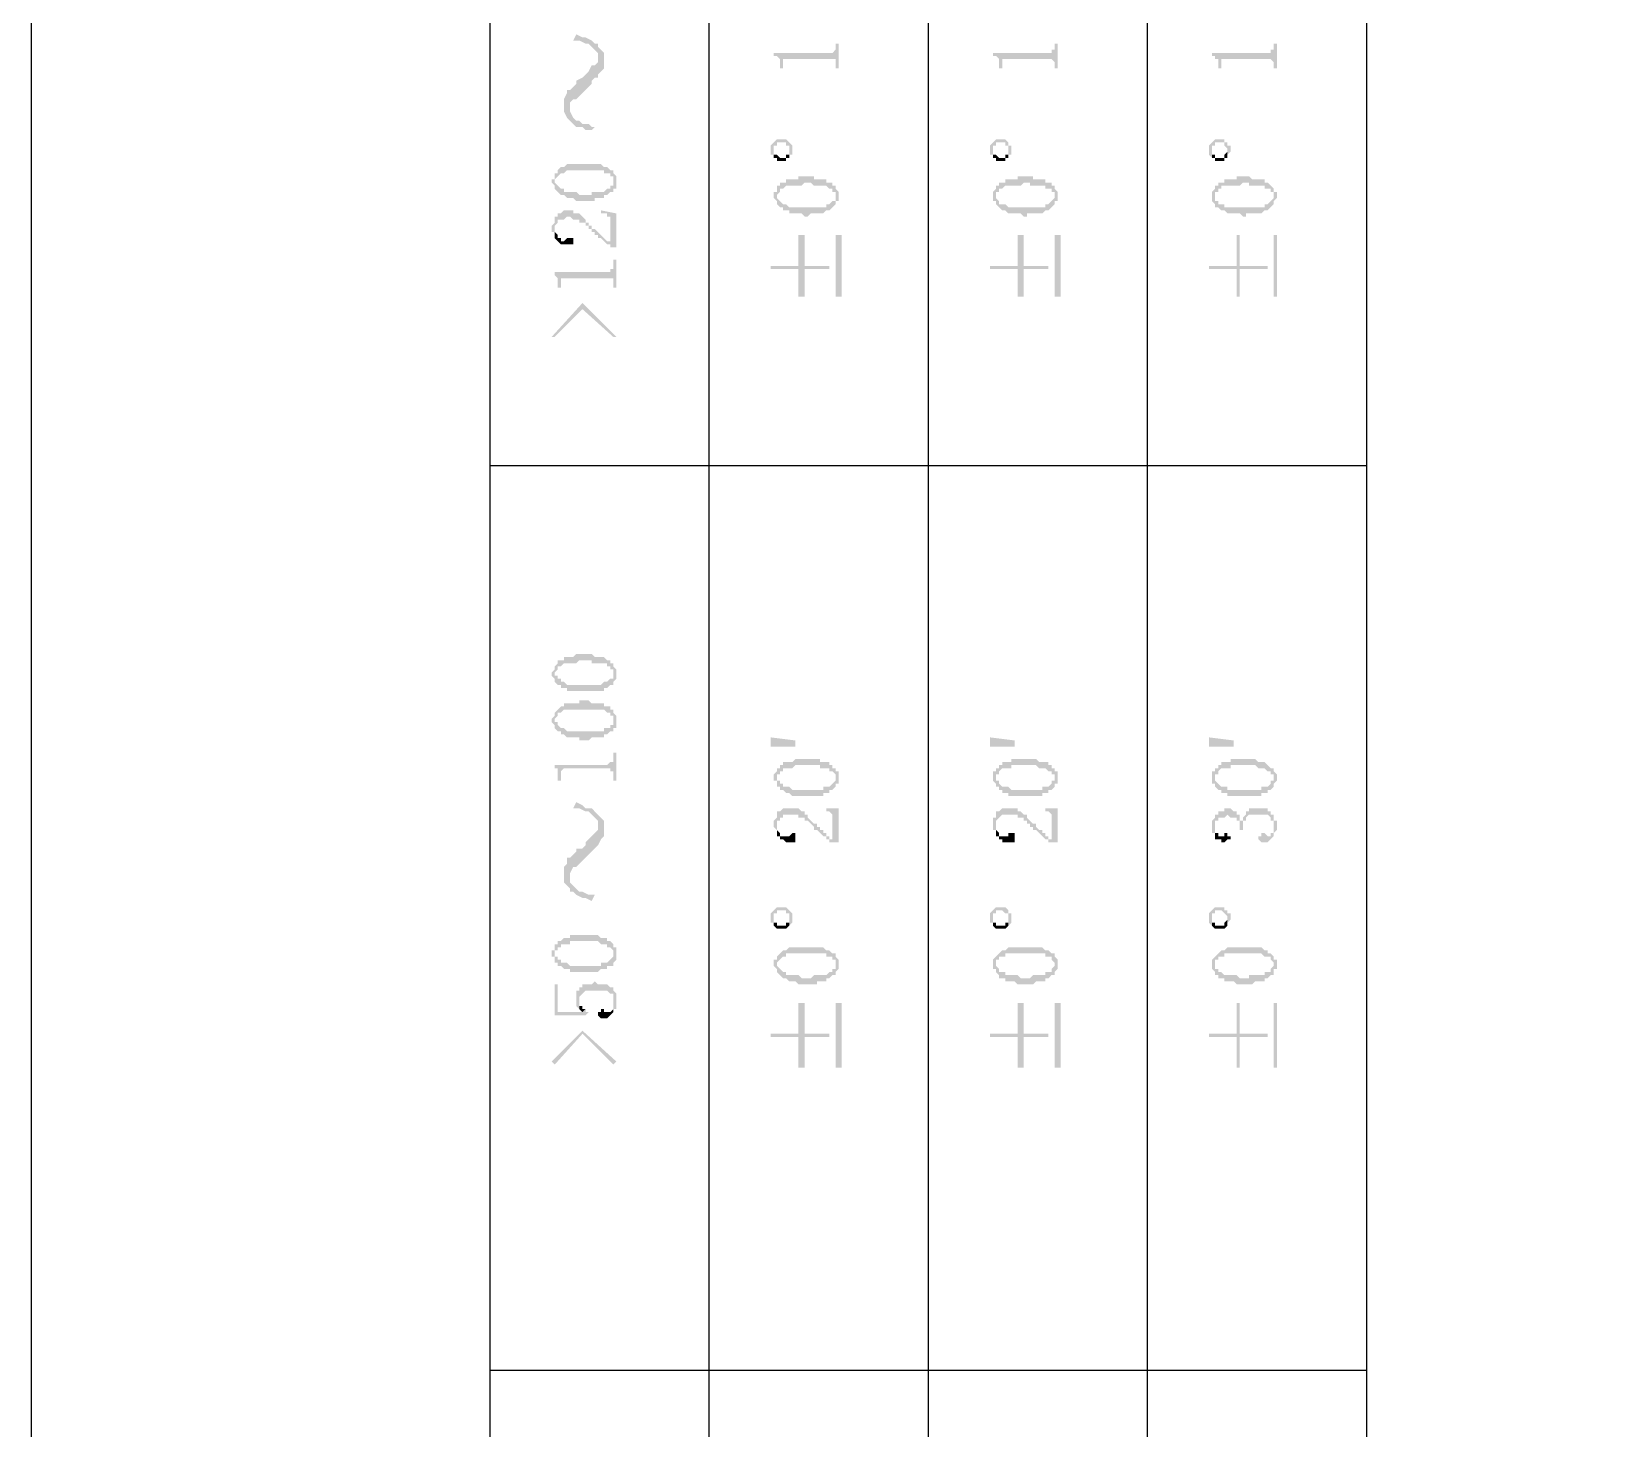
# Model space of a CAD drawing. Header units: millimetres. Extents: x 1233 to 2351, y 1180 to 1535.
# Drawn here: x 1477.96 to 1500.83, y 1494.6 to 1515.02 of the extents above; entities that cross this region are included whole.
import ezdxf

# ---------------------------------------------------------------- set-up
doc = ezdxf.new("R2010")
doc.units = ezdxf.units.MM

msp = doc.modelspace()

# ---------------------------------------------------------------- hatches: boundary and pattern name
at = {"transparency": 33554559}
for points in [[(1485.88684, 1514.88903), (1485.97711, 1514.88903), (1486.06737, 1514.8439), (1486.1125, 1514.8439), (1486.15764, 1514.79877), (1486.15764, 1514.79877), (1486.20277, 1514.75363), (1486.2479, 1514.7085), (1486.2479, 1514.34744), (1486.2479, 1514.39258), (1486.29303, 1514.43771), (1486.33817, 1514.48284), (1486.33817, 1514.7085), (1486.29303, 1514.75363), (1486.2479, 1514.79877), (1486.2479, 1514.8439), (1486.20277, 1514.8439), (1486.15764, 1514.88903), (1486.06737, 1514.93416), (1486.02224, 1514.93416), (1485.93198, 1514.9793)], [(1488.82043, 1514.7085), (1488.82043, 1514.66337), (1488.86557, 1514.66337), (1488.9107, 1514.61824), (1488.9107, 1514.57311), (1488.9107, 1514.48284), (1488.95583, 1514.48284), (1488.95583, 1514.57311), (1488.95583, 1514.61824), (1489.72308, 1514.61824), (1489.72308, 1514.57311), (1489.72308, 1514.48284), (1489.76821, 1514.48284), (1489.76821, 1514.8439), (1489.72308, 1514.8439), (1489.72308, 1514.79877), (1489.72308, 1514.75363), (1489.72308, 1514.75363), (1489.67795, 1514.7085), (1489.63281, 1514.7085)], [(1492.02482, 1514.7085), (1492.02482, 1514.66337), (1492.06995, 1514.66337), (1492.11508, 1514.61824), (1492.11508, 1514.57311), (1492.11508, 1514.48284), (1492.16022, 1514.48284), (1492.16022, 1514.57311), (1492.16022, 1514.61824), (1492.88233, 1514.61824), (1492.92746, 1514.57311), (1492.92746, 1514.48284), (1492.97259, 1514.48284), (1492.97259, 1514.8439), (1492.92746, 1514.8439), (1492.92746, 1514.79877), (1492.92746, 1514.75363), (1492.88233, 1514.75363), (1492.88233, 1514.7085), (1492.8372, 1514.7085)], [(1495.2292, 1514.7085), (1495.2292, 1514.66337), (1495.27434, 1514.66337), (1495.27434, 1514.61824), (1495.31947, 1514.61824), (1495.31947, 1514.57311), (1495.31947, 1514.48284), (1495.3646, 1514.48284), (1495.3646, 1514.57311), (1495.3646, 1514.61824), (1496.08671, 1514.61824), (1496.13185, 1514.57311), (1496.13185, 1514.48284), (1496.17698, 1514.48284), (1496.17698, 1514.8439), (1496.13185, 1514.8439), (1496.13185, 1514.79877), (1496.13185, 1514.75363), (1496.08671, 1514.75363), (1496.08671, 1514.7085), (1496.04158, 1514.7085)], [(1485.75145, 1513.94126), (1485.75145, 1513.85099), (1485.79658, 1513.76073), (1485.84171, 1513.71559), (1485.84171, 1513.89612), (1485.84171, 1513.98639), (1485.88684, 1514.03152), (1485.93198, 1514.03152), (1485.97711, 1514.07665), (1486.02224, 1514.12178), (1486.06737, 1514.16692), (1486.1125, 1514.21205), (1486.15764, 1514.25718), (1486.15764, 1514.30231), (1486.20277, 1514.34744), (1486.2479, 1514.34744), (1486.2479, 1514.61824), (1486.2479, 1514.57311), (1486.20277, 1514.52797), (1486.15764, 1514.52797), (1486.1125, 1514.43771), (1486.06737, 1514.39258), (1486.06737, 1514.39258), (1486.02224, 1514.34744), (1485.93198, 1514.30231), (1485.93198, 1514.25718), (1485.88684, 1514.21205), (1485.84171, 1514.16692), (1485.79658, 1514.16692), (1485.79658, 1514.12178), (1485.75145, 1514.03152), (1485.75145, 1513.98639)], [(1485.84171, 1513.71559), (1485.84171, 1513.71559), (1485.88684, 1513.67046), (1485.93198, 1513.62533), (1486.02224, 1513.62533), (1486.06737, 1513.5802), (1486.15764, 1513.5802), (1486.20277, 1513.62533), (1486.15764, 1513.62533), (1486.1125, 1513.67046), (1486.02224, 1513.67046), (1485.97711, 1513.71559), (1485.93198, 1513.71559), (1485.88684, 1513.76073), (1485.84171, 1513.85099), (1485.84171, 1513.89612)], [(1488.7753, 1513.3094), (1488.7753, 1513.26427), (1488.7753, 1513.21914), (1488.82043, 1513.21914), (1488.82043, 1513.17401), (1488.82043, 1513.3094), (1488.82043, 1513.35454), (1488.86557, 1513.35454), (1488.86557, 1513.39967), (1489.00096, 1513.39967), (1489.00096, 1513.35454), (1489.0461, 1513.35454), (1489.0461, 1513.3094), (1489.0461, 1513.17401), (1489.0461, 1513.21914), (1489.09123, 1513.21914), (1489.09123, 1513.26427), (1489.09123, 1513.3094), (1489.09123, 1513.35454), (1489.09123, 1513.35454), (1489.0461, 1513.39967), (1489.0461, 1513.39967), (1489.00096, 1513.4448), (1488.86557, 1513.4448), (1488.82043, 1513.39967), (1488.82043, 1513.39967), (1488.7753, 1513.35454)], [(1491.97969, 1513.3094), (1491.97969, 1513.26427), (1491.97969, 1513.21914), (1492.02482, 1513.21914), (1492.02482, 1513.17401), (1492.02482, 1513.3094), (1492.02482, 1513.35454), (1492.06995, 1513.35454), (1492.06995, 1513.39967), (1492.20535, 1513.39967), (1492.20535, 1513.35454), (1492.25048, 1513.35454), (1492.25048, 1513.3094), (1492.25048, 1513.17401), (1492.25048, 1513.21914), (1492.29561, 1513.21914), (1492.29561, 1513.26427), (1492.29561, 1513.3094), (1492.29561, 1513.35454), (1492.25048, 1513.35454), (1492.25048, 1513.39967), (1492.25048, 1513.39967), (1492.20535, 1513.4448), (1492.06995, 1513.4448), (1492.02482, 1513.39967), (1492.02482, 1513.39967), (1491.97969, 1513.35454)], [(1495.18407, 1513.3094), (1495.18407, 1513.26427), (1495.18407, 1513.21914), (1495.18407, 1513.21914), (1495.2292, 1513.17401), (1495.2292, 1513.3094), (1495.2292, 1513.35454), (1495.27434, 1513.35454), (1495.27434, 1513.39967), (1495.40973, 1513.39967), (1495.40973, 1513.35454), (1495.40973, 1513.35454), (1495.45486, 1513.3094), (1495.45486, 1513.17401), (1495.45486, 1513.21914), (1495.45486, 1513.21914), (1495.5, 1513.26427), (1495.5, 1513.3094), (1495.5, 1513.35454), (1495.45486, 1513.35454), (1495.45486, 1513.39967), (1495.40973, 1513.39967), (1495.40973, 1513.4448), (1495.27434, 1513.4448), (1495.2292, 1513.39967), (1495.2292, 1513.39967), (1495.18407, 1513.35454)], [(1488.82043, 1513.17401), (1488.86557, 1513.17401), (1488.86557, 1513.12888), (1489.00096, 1513.12888), (1489.00096, 1513.17401), (1489.0461, 1513.17401), (1489.0461, 1513.3094), (1489.0461, 1513.26427), (1489.0461, 1513.21914), (1489.00096, 1513.21914), (1489.00096, 1513.17401), (1488.9107, 1513.17401), (1488.86557, 1513.21914), (1488.82043, 1513.21914), (1488.82043, 1513.3094), (1488.82043, 1513.3094)], [(1492.02482, 1513.17401), (1492.06995, 1513.17401), (1492.06995, 1513.12888), (1492.20535, 1513.12888), (1492.20535, 1513.17401), (1492.25048, 1513.17401), (1492.25048, 1513.3094), (1492.25048, 1513.26427), (1492.25048, 1513.21914), (1492.20535, 1513.21914), (1492.20535, 1513.17401), (1492.11508, 1513.17401), (1492.06995, 1513.21914), (1492.02482, 1513.21914), (1492.02482, 1513.3094), (1492.02482, 1513.3094)], [(1495.2292, 1513.17401), (1495.27434, 1513.17401), (1495.27434, 1513.12888), (1495.40973, 1513.12888), (1495.40973, 1513.17401), (1495.45486, 1513.17401), (1495.45486, 1513.3094), (1495.45486, 1513.26427), (1495.45486, 1513.26427), (1495.40973, 1513.21914), (1495.40973, 1513.17401), (1495.27434, 1513.17401), (1495.27434, 1513.21914), (1495.2292, 1513.21914), (1495.2292, 1513.3094), (1495.2292, 1513.3094)], [(1485.57092, 1512.81295), (1485.57092, 1512.81295), (1485.61605, 1512.76782), (1485.61605, 1512.72269), (1485.61605, 1512.85808), (1485.61605, 1512.85808), (1485.66118, 1512.90322), (1485.66118, 1512.90322), (1485.70631, 1512.94835), (1485.75145, 1512.94835), (1485.79658, 1512.99348), (1486.33817, 1512.99348), (1486.33817, 1512.94835), (1486.42843, 1512.94835), (1486.42843, 1512.90322), (1486.47356, 1512.90322), (1486.47356, 1512.85808), (1486.47356, 1512.81295), (1486.47356, 1512.99348), (1486.42843, 1512.99348), (1486.3833, 1513.03861), (1486.33817, 1513.03861), (1486.29303, 1513.08374), (1485.79658, 1513.08374), (1485.75145, 1513.03861), (1485.70631, 1513.03861), (1485.66118, 1512.99348), (1485.66118, 1512.94835), (1485.61605, 1512.94835), (1485.61605, 1512.85808), (1485.57092, 1512.85808)], [(1485.61605, 1512.72269), (1485.66118, 1512.67755), (1485.66118, 1512.67755), (1485.70631, 1512.63242), (1485.75145, 1512.63242), (1485.79658, 1512.58729), (1485.88684, 1512.58729), (1485.93198, 1512.54216), (1486.20277, 1512.54216), (1486.20277, 1512.58729), (1486.33817, 1512.58729), (1486.33817, 1512.63242), (1486.3833, 1512.63242), (1486.42843, 1512.67755), (1486.47356, 1512.67755), (1486.47356, 1512.72269), (1486.51869, 1512.72269), (1486.51869, 1512.76782), (1486.51869, 1512.81295), (1486.51869, 1512.85808), (1486.51869, 1512.90322), (1486.51869, 1512.90322), (1486.47356, 1512.94835), (1486.47356, 1512.81295), (1486.47356, 1512.76782), (1486.42843, 1512.76782), (1486.42843, 1512.72269), (1486.3833, 1512.72269), (1486.33817, 1512.67755), (1486.15764, 1512.67755), (1486.15764, 1512.63242), (1485.97711, 1512.63242), (1485.93198, 1512.67755), (1485.75145, 1512.67755), (1485.75145, 1512.72269), (1485.70631, 1512.72269), (1485.66118, 1512.76782), (1485.66118, 1512.76782), (1485.61605, 1512.81295), (1485.61605, 1512.81295)], [(1488.82043, 1512.63242), (1488.82043, 1512.58729), (1488.82043, 1512.58729), (1488.86557, 1512.54216), (1488.86557, 1512.49703), (1488.86557, 1512.63242), (1488.86557, 1512.63242), (1488.9107, 1512.67755), (1488.9107, 1512.72269), (1488.95583, 1512.72269), (1489.00096, 1512.76782), (1489.22662, 1512.76782), (1489.27176, 1512.81295), (1489.36202, 1512.81295), (1489.40715, 1512.76782), (1489.58768, 1512.76782), (1489.63281, 1512.72269), (1489.67795, 1512.72269), (1489.67795, 1512.67755), (1489.72308, 1512.67755), (1489.72308, 1512.63242), (1489.72308, 1512.76782), (1489.67795, 1512.76782), (1489.67795, 1512.81295), (1489.58768, 1512.81295), (1489.58768, 1512.85808), (1489.40715, 1512.85808), (1489.40715, 1512.90322), (1489.18149, 1512.90322), (1489.18149, 1512.85808), (1489.00096, 1512.85808), (1489.00096, 1512.81295), (1488.9107, 1512.81295), (1488.9107, 1512.76782), (1488.86557, 1512.76782), (1488.86557, 1512.72269), (1488.86557, 1512.67755), (1488.82043, 1512.67755)], [(1488.86557, 1512.49703), (1488.9107, 1512.45189), (1488.95583, 1512.45189), (1488.95583, 1512.40676), (1489.0461, 1512.40676), (1489.0461, 1512.36163), (1489.22662, 1512.36163), (1489.27176, 1512.3165), (1489.31689, 1512.3165), (1489.36202, 1512.36163), (1489.54255, 1512.36163), (1489.58768, 1512.40676), (1489.63281, 1512.40676), (1489.67795, 1512.45189), (1489.67795, 1512.45189), (1489.72308, 1512.49703), (1489.72308, 1512.54216), (1489.76821, 1512.54216), (1489.76821, 1512.58729), (1489.76821, 1512.63242), (1489.76821, 1512.67755), (1489.76821, 1512.67755), (1489.72308, 1512.72269), (1489.72308, 1512.58729), (1489.72308, 1512.54216), (1489.67795, 1512.54216), (1489.63281, 1512.49703), (1489.58768, 1512.49703), (1489.58768, 1512.45189), (1489.0461, 1512.45189), (1489.00096, 1512.49703), (1488.95583, 1512.49703), (1488.9107, 1512.54216), (1488.9107, 1512.54216), (1488.86557, 1512.58729), (1488.86557, 1512.63242)], [(1492.02482, 1512.63242), (1492.02482, 1512.58729), (1492.02482, 1512.54216), (1492.06995, 1512.54216), (1492.06995, 1512.49703), (1492.06995, 1512.63242), (1492.06995, 1512.67755), (1492.11508, 1512.67755), (1492.11508, 1512.72269), (1492.16022, 1512.72269), (1492.20535, 1512.76782), (1492.43101, 1512.76782), (1492.47614, 1512.81295), (1492.56641, 1512.81295), (1492.56641, 1512.76782), (1492.79207, 1512.76782), (1492.79207, 1512.72269), (1492.88233, 1512.72269), (1492.88233, 1512.67755), (1492.92746, 1512.67755), (1492.92746, 1512.63242), (1492.92746, 1512.76782), (1492.88233, 1512.76782), (1492.88233, 1512.81295), (1492.79207, 1512.81295), (1492.79207, 1512.85808), (1492.61154, 1512.85808), (1492.61154, 1512.90322), (1492.38588, 1512.90322), (1492.38588, 1512.85808), (1492.20535, 1512.85808), (1492.20535, 1512.81295), (1492.11508, 1512.81295), (1492.11508, 1512.76782), (1492.06995, 1512.76782), (1492.06995, 1512.72269), (1492.06995, 1512.72269), (1492.02482, 1512.67755)], [(1492.06995, 1512.49703), (1492.11508, 1512.45189), (1492.11508, 1512.45189), (1492.16022, 1512.40676), (1492.20535, 1512.40676), (1492.25048, 1512.36163), (1492.43101, 1512.36163), (1492.47614, 1512.3165), (1492.52127, 1512.3165), (1492.52127, 1512.36163), (1492.74693, 1512.36163), (1492.79207, 1512.40676), (1492.8372, 1512.40676), (1492.88233, 1512.45189), (1492.88233, 1512.45189), (1492.92746, 1512.49703), (1492.92746, 1512.54216), (1492.97259, 1512.54216), (1492.97259, 1512.58729), (1492.97259, 1512.63242), (1492.97259, 1512.67755), (1492.97259, 1512.67755), (1492.92746, 1512.72269), (1492.92746, 1512.58729), (1492.92746, 1512.58729), (1492.88233, 1512.54216), (1492.88233, 1512.54216), (1492.8372, 1512.49703), (1492.79207, 1512.49703), (1492.79207, 1512.45189), (1492.25048, 1512.45189), (1492.20535, 1512.49703), (1492.11508, 1512.49703), (1492.11508, 1512.54216), (1492.11508, 1512.54216), (1492.06995, 1512.58729), (1492.06995, 1512.63242)], [(1495.2292, 1512.63242), (1495.2292, 1512.58729), (1495.2292, 1512.54216), (1495.2292, 1512.54216), (1495.27434, 1512.49703), (1495.27434, 1512.63242), (1495.27434, 1512.67755), (1495.31947, 1512.67755), (1495.31947, 1512.72269), (1495.3646, 1512.72269), (1495.3646, 1512.76782), (1495.63539, 1512.76782), (1495.68052, 1512.81295), (1495.77079, 1512.81295), (1495.77079, 1512.76782), (1495.99645, 1512.76782), (1495.99645, 1512.72269), (1496.08671, 1512.72269), (1496.08671, 1512.67755), (1496.13185, 1512.67755), (1496.13185, 1512.63242), (1496.13185, 1512.72269), (1496.08671, 1512.76782), (1496.08671, 1512.76782), (1496.04158, 1512.81295), (1495.99645, 1512.81295), (1495.99645, 1512.85808), (1495.81592, 1512.85808), (1495.77079, 1512.90322), (1495.59026, 1512.90322), (1495.59026, 1512.85808), (1495.40973, 1512.85808), (1495.40973, 1512.81295), (1495.31947, 1512.81295), (1495.31947, 1512.76782), (1495.27434, 1512.76782), (1495.27434, 1512.72269), (1495.27434, 1512.72269), (1495.2292, 1512.67755)], [(1495.27434, 1512.49703), (1495.27434, 1512.45189), (1495.31947, 1512.45189), (1495.3646, 1512.40676), (1495.40973, 1512.40676), (1495.45486, 1512.36163), (1495.63539, 1512.36163), (1495.68052, 1512.3165), (1495.72566, 1512.3165), (1495.72566, 1512.36163), (1495.95132, 1512.36163), (1495.99645, 1512.40676), (1496.04158, 1512.40676), (1496.08671, 1512.45189), (1496.08671, 1512.45189), (1496.13185, 1512.49703), (1496.13185, 1512.54216), (1496.13185, 1512.54216), (1496.17698, 1512.58729), (1496.17698, 1512.63242), (1496.17698, 1512.67755), (1496.13185, 1512.67755), (1496.13185, 1512.72269), (1496.13185, 1512.58729), (1496.13185, 1512.58729), (1496.08671, 1512.54216), (1496.08671, 1512.54216), (1496.04158, 1512.49703), (1495.99645, 1512.49703), (1495.99645, 1512.45189), (1495.40973, 1512.45189), (1495.40973, 1512.49703), (1495.31947, 1512.49703), (1495.31947, 1512.54216), (1495.27434, 1512.54216), (1495.27434, 1512.58729), (1495.27434, 1512.63242)], [(1485.57092, 1512.13597), (1485.57092, 1512.09084), (1485.61605, 1512.09084), (1485.61605, 1512.00057), (1485.61605, 1512.13597), (1485.61605, 1512.1811), (1485.61605, 1512.1811), (1485.66118, 1512.22623), (1485.66118, 1512.27136), (1485.75145, 1512.27136), (1485.79658, 1512.3165), (1485.84171, 1512.3165), (1485.88684, 1512.27136), (1485.97711, 1512.27136), (1485.97711, 1512.22623), (1486.06737, 1512.22623), (1486.06737, 1512.1811), (1486.1125, 1512.1811), (1486.1125, 1512.13597), (1486.15764, 1512.13597), (1486.15764, 1512.09084), (1486.20277, 1512.09084), (1486.20277, 1512.0457), (1486.2479, 1512.0457), (1486.2479, 1512.00057), (1486.29303, 1512.00057), (1486.33817, 1511.95544), (1486.33817, 1511.95544), (1486.3833, 1511.91031), (1486.42843, 1511.91031), (1486.42843, 1511.86518), (1486.42843, 1511.95544), (1486.3833, 1511.95544), (1486.33817, 1512.00057), (1486.33817, 1512.00057), (1486.29303, 1512.0457), (1486.29303, 1512.0457), (1486.2479, 1512.09084), (1486.2479, 1512.09084), (1486.20277, 1512.13597), (1486.15764, 1512.13597), (1486.15764, 1512.1811), (1486.1125, 1512.1811), (1486.1125, 1512.22623), (1486.06737, 1512.22623), (1486.06737, 1512.27136), (1486.06737, 1512.27136), (1486.02224, 1512.3165), (1486.02224, 1512.3165), (1485.97711, 1512.36163), (1485.88684, 1512.36163), (1485.88684, 1512.40676), (1485.75145, 1512.40676), (1485.70631, 1512.36163), (1485.66118, 1512.36163), (1485.66118, 1512.3165), (1485.61605, 1512.3165), (1485.61605, 1512.27136), (1485.61605, 1512.22623), (1485.61605, 1512.22623), (1485.57092, 1512.1811)], [(1486.29303, 1512.40676), (1486.29303, 1512.36163), (1486.3833, 1512.36163), (1486.3833, 1512.3165), (1486.42843, 1512.3165), (1486.42843, 1512.27136), (1486.42843, 1511.86518), (1486.51869, 1511.86518), (1486.51869, 1512.36163)], [(1485.61605, 1512.00057), (1485.61605, 1512.00057), (1485.66118, 1511.95544), (1485.66118, 1511.95544), (1485.70631, 1511.91031), (1485.88684, 1511.91031), (1485.88684, 1512.00057), (1485.79658, 1512.00057), (1485.75145, 1511.95544), (1485.70631, 1511.95544), (1485.70631, 1512.00057), (1485.66118, 1512.00057), (1485.66118, 1512.0457), (1485.66118, 1512.0457), (1485.61605, 1512.09084), (1485.61605, 1512.13597)], [(1488.7753, 1511.59438), (1488.7753, 1511.54925), (1489.18149, 1511.54925), (1489.18149, 1511.14306), (1489.27176, 1511.14306), (1489.27176, 1511.54925), (1489.63281, 1511.54925), (1489.63281, 1511.59438), (1489.27176, 1511.59438), (1489.27176, 1512.0457), (1489.18149, 1512.0457), (1489.18149, 1511.59438)], [(1489.81334, 1511.14306), (1489.81334, 1512.0457), (1489.72308, 1512.0457), (1489.72308, 1511.14306)], [(1491.97969, 1511.59438), (1491.97969, 1511.54925), (1492.38588, 1511.54925), (1492.38588, 1511.14306), (1492.47614, 1511.14306), (1492.47614, 1511.54925), (1492.8372, 1511.54925), (1492.8372, 1511.59438), (1492.47614, 1511.59438), (1492.47614, 1512.0457), (1492.38588, 1512.0457), (1492.38588, 1511.59438)], [(1493.01773, 1511.14306), (1493.01773, 1512.0457), (1492.92746, 1512.0457), (1492.92746, 1511.14306)], [(1495.18407, 1511.59438), (1495.18407, 1511.54925), (1495.59026, 1511.54925), (1495.59026, 1511.14306), (1495.63539, 1511.14306), (1495.63539, 1511.54925), (1496.04158, 1511.54925), (1496.04158, 1511.59438), (1495.63539, 1511.59438), (1495.63539, 1512.0457), (1495.59026, 1512.0457), (1495.59026, 1511.59438)], [(1496.17698, 1511.14306), (1496.17698, 1512.0457), (1496.13185, 1512.0457), (1496.13185, 1511.14306)], [(1485.57092, 1511.50412), (1485.61605, 1511.50412), (1485.61605, 1511.45899), (1485.61605, 1511.45899), (1485.66118, 1511.41385), (1485.66118, 1511.36872), (1485.66118, 1511.27846), (1485.70631, 1511.27846), (1485.70631, 1511.41385), (1486.47356, 1511.41385), (1486.47356, 1511.36872), (1486.47356, 1511.27846), (1486.51869, 1511.27846), (1486.51869, 1511.68465), (1486.47356, 1511.68465), (1486.47356, 1511.59438), (1486.47356, 1511.54925), (1486.42843, 1511.54925), (1486.42843, 1511.50412), (1486.3833, 1511.50412)], [(1485.57092, 1510.55634), (1485.61605, 1510.55634), (1486.02224, 1510.96253), (1486.47356, 1510.55634), (1486.51869, 1510.55634), (1486.02224, 1511.0528)], [(1485.57092, 1505.65112), (1485.57092, 1505.60599), (1485.57092, 1505.60599), (1485.61605, 1505.56086), (1485.61605, 1505.51572), (1485.61605, 1505.65112), (1485.61605, 1505.65112), (1485.66118, 1505.69625), (1485.66118, 1505.74138), (1485.70631, 1505.74138), (1485.75145, 1505.78652), (1485.93198, 1505.78652), (1485.97711, 1505.83165), (1486.15764, 1505.83165), (1486.15764, 1505.78652), (1486.3833, 1505.78652), (1486.3833, 1505.74138), (1486.42843, 1505.74138), (1486.42843, 1505.69625), (1486.47356, 1505.69625), (1486.47356, 1505.65112), (1486.47356, 1505.78652), (1486.42843, 1505.78652), (1486.42843, 1505.83165), (1486.3833, 1505.83165), (1486.33817, 1505.87678), (1486.20277, 1505.87678), (1486.15764, 1505.92191), (1485.93198, 1505.92191), (1485.88684, 1505.87678), (1485.75145, 1505.87678), (1485.75145, 1505.83165), (1485.66118, 1505.83165), (1485.66118, 1505.78652), (1485.66118, 1505.78652), (1485.61605, 1505.74138), (1485.61605, 1505.69625), (1485.61605, 1505.69625)], [(1485.61605, 1505.51572), (1485.66118, 1505.47059), (1485.70631, 1505.47059), (1485.70631, 1505.42546), (1485.79658, 1505.42546), (1485.79658, 1505.38033), (1486.33817, 1505.38033), (1486.33817, 1505.42546), (1486.3833, 1505.42546), (1486.42843, 1505.47059), (1486.47356, 1505.47059), (1486.47356, 1505.51572), (1486.47356, 1505.51572), (1486.51869, 1505.56086), (1486.51869, 1505.60599), (1486.51869, 1505.65112), (1486.51869, 1505.69625), (1486.51869, 1505.69625), (1486.47356, 1505.74138), (1486.47356, 1505.60599), (1486.47356, 1505.56086), (1486.42843, 1505.56086), (1486.3833, 1505.51572), (1486.33817, 1505.51572), (1486.29303, 1505.47059), (1485.79658, 1505.47059), (1485.75145, 1505.51572), (1485.70631, 1505.51572), (1485.70631, 1505.56086), (1485.66118, 1505.56086), (1485.66118, 1505.60599), (1485.61605, 1505.60599), (1485.61605, 1505.65112)], [(1485.57092, 1504.97414), (1485.57092, 1504.92901), (1485.57092, 1504.92901), (1485.61605, 1504.88387), (1485.61605, 1504.83874), (1485.61605, 1504.97414), (1485.61605, 1504.97414), (1485.66118, 1505.01927), (1485.66118, 1505.0644), (1485.70631, 1505.0644), (1485.75145, 1505.10953), (1486.33817, 1505.10953), (1486.3833, 1505.0644), (1486.42843, 1505.0644), (1486.42843, 1505.01927), (1486.47356, 1505.01927), (1486.47356, 1504.97414), (1486.47356, 1505.10953), (1486.42843, 1505.10953), (1486.42843, 1505.15467), (1486.33817, 1505.15467), (1486.33817, 1505.1998), (1486.15764, 1505.1998), (1486.1125, 1505.24493), (1485.97711, 1505.24493), (1485.97711, 1505.1998), (1485.75145, 1505.1998), (1485.75145, 1505.15467), (1485.70631, 1505.15467), (1485.66118, 1505.10953), (1485.66118, 1505.10953), (1485.61605, 1505.0644), (1485.61605, 1505.01927), (1485.61605, 1505.01927)], [(1485.61605, 1504.83874), (1485.66118, 1504.79361), (1485.70631, 1504.79361), (1485.70631, 1504.74848), (1485.75145, 1504.74848), (1485.79658, 1504.70334), (1485.97711, 1504.70334), (1485.97711, 1504.65821), (1486.1125, 1504.65821), (1486.15764, 1504.70334), (1486.33817, 1504.70334), (1486.33817, 1504.74848), (1486.3833, 1504.74848), (1486.42843, 1504.79361), (1486.47356, 1504.79361), (1486.47356, 1504.83874), (1486.51869, 1504.83874), (1486.51869, 1504.88387), (1486.51869, 1504.97414), (1486.51869, 1505.01927), (1486.51869, 1505.01927), (1486.47356, 1505.0644), (1486.47356, 1504.92901), (1486.47356, 1504.88387), (1486.42843, 1504.88387), (1486.42843, 1504.83874), (1486.33817, 1504.83874), (1486.33817, 1504.79361), (1485.79658, 1504.79361), (1485.75145, 1504.83874), (1485.70631, 1504.83874), (1485.66118, 1504.88387), (1485.66118, 1504.92901), (1485.61605, 1504.92901), (1485.61605, 1504.97414)], [(1488.7753, 1504.70334), (1489.13636, 1504.65821), (1489.13636, 1504.56795), (1488.7753, 1504.56795)], [(1491.97969, 1504.70334), (1492.34074, 1504.65821), (1492.34074, 1504.56795), (1491.97969, 1504.56795)], [(1495.18407, 1504.70334), (1495.54513, 1504.65821), (1495.54513, 1504.56795), (1495.18407, 1504.56795)], [(1485.57092, 1504.29715), (1485.61605, 1504.29715), (1485.61605, 1504.25202), (1485.66118, 1504.25202), (1485.66118, 1504.20689), (1485.66118, 1504.07149), (1485.70631, 1504.07149), (1485.70631, 1504.20689), (1485.70631, 1504.20689), (1485.75145, 1504.25202), (1486.42843, 1504.25202), (1486.42843, 1504.20689), (1486.47356, 1504.20689), (1486.47356, 1504.07149), (1486.51869, 1504.07149), (1486.51869, 1504.47768), (1486.47356, 1504.47768), (1486.47356, 1504.38742), (1486.47356, 1504.34229), (1486.42843, 1504.34229), (1486.3833, 1504.29715)], [(1488.82043, 1504.11663), (1488.82043, 1504.07149), (1488.86557, 1504.07149), (1488.86557, 1504.02636), (1488.86557, 1503.98123), (1488.86557, 1504.11663), (1488.86557, 1504.16176), (1488.9107, 1504.16176), (1488.9107, 1504.20689), (1488.95583, 1504.20689), (1488.95583, 1504.25202), (1489.09123, 1504.25202), (1489.13636, 1504.29715), (1489.49742, 1504.29715), (1489.49742, 1504.25202), (1489.63281, 1504.25202), (1489.63281, 1504.20689), (1489.67795, 1504.20689), (1489.72308, 1504.16176), (1489.72308, 1504.11663), (1489.72308, 1504.25202), (1489.67795, 1504.25202), (1489.67795, 1504.29715), (1489.63281, 1504.29715), (1489.63281, 1504.34229), (1489.49742, 1504.34229), (1489.49742, 1504.38742), (1489.13636, 1504.38742), (1489.09123, 1504.34229), (1488.95583, 1504.34229), (1488.95583, 1504.29715), (1488.9107, 1504.29715), (1488.9107, 1504.25202), (1488.86557, 1504.25202), (1488.86557, 1504.20689), (1488.86557, 1504.20689), (1488.82043, 1504.16176)], [(1488.86557, 1503.98123), (1488.9107, 1503.98123), (1488.9107, 1503.9361), (1488.95583, 1503.9361), (1489.00096, 1503.89097), (1489.0461, 1503.89097), (1489.09123, 1503.84583), (1489.54255, 1503.84583), (1489.54255, 1503.89097), (1489.63281, 1503.89097), (1489.63281, 1503.9361), (1489.67795, 1503.9361), (1489.72308, 1503.98123), (1489.72308, 1504.02636), (1489.76821, 1504.02636), (1489.76821, 1504.07149), (1489.76821, 1504.11663), (1489.76821, 1504.16176), (1489.76821, 1504.20689), (1489.72308, 1504.20689), (1489.72308, 1504.25202), (1489.72308, 1504.07149), (1489.72308, 1504.07149), (1489.67795, 1504.02636), (1489.67795, 1504.02636), (1489.63281, 1503.98123), (1489.54255, 1503.98123), (1489.54255, 1503.9361), (1489.09123, 1503.9361), (1489.0461, 1503.98123), (1488.95583, 1503.98123), (1488.95583, 1504.02636), (1488.9107, 1504.02636), (1488.9107, 1504.07149), (1488.86557, 1504.07149), (1488.86557, 1504.11663)], [(1492.02482, 1504.11663), (1492.02482, 1504.07149), (1492.02482, 1504.07149), (1492.06995, 1504.02636), (1492.06995, 1503.98123), (1492.06995, 1504.11663), (1492.06995, 1504.16176), (1492.11508, 1504.16176), (1492.11508, 1504.20689), (1492.11508, 1504.20689), (1492.16022, 1504.25202), (1492.29561, 1504.25202), (1492.29561, 1504.29715), (1492.65667, 1504.29715), (1492.7018, 1504.25202), (1492.79207, 1504.25202), (1492.8372, 1504.20689), (1492.88233, 1504.20689), (1492.88233, 1504.16176), (1492.92746, 1504.16176), (1492.92746, 1504.11663), (1492.92746, 1504.25202), (1492.88233, 1504.25202), (1492.88233, 1504.29715), (1492.8372, 1504.29715), (1492.8372, 1504.34229), (1492.7018, 1504.34229), (1492.65667, 1504.38742), (1492.29561, 1504.38742), (1492.29561, 1504.34229), (1492.16022, 1504.34229), (1492.16022, 1504.29715), (1492.11508, 1504.29715), (1492.11508, 1504.25202), (1492.06995, 1504.25202), (1492.06995, 1504.20689), (1492.02482, 1504.20689)], [(1492.06995, 1503.98123), (1492.11508, 1503.98123), (1492.11508, 1503.9361), (1492.16022, 1503.9361), (1492.16022, 1503.89097), (1492.25048, 1503.89097), (1492.25048, 1503.84583), (1492.74693, 1503.84583), (1492.74693, 1503.89097), (1492.8372, 1503.89097), (1492.8372, 1503.9361), (1492.88233, 1503.9361), (1492.92746, 1503.98123), (1492.92746, 1504.02636), (1492.97259, 1504.02636), (1492.97259, 1504.07149), (1492.97259, 1504.11663), (1492.97259, 1504.16176), (1492.97259, 1504.20689), (1492.92746, 1504.20689), (1492.92746, 1504.25202), (1492.92746, 1504.07149), (1492.88233, 1504.07149), (1492.88233, 1504.02636), (1492.88233, 1504.02636), (1492.8372, 1503.98123), (1492.74693, 1503.98123), (1492.74693, 1503.9361), (1492.29561, 1503.9361), (1492.25048, 1503.98123), (1492.16022, 1503.98123), (1492.11508, 1504.02636), (1492.11508, 1504.07149), (1492.06995, 1504.07149), (1492.06995, 1504.11663)], [(1495.2292, 1504.11663), (1495.2292, 1504.07149), (1495.2292, 1504.02636), (1495.27434, 1504.02636), (1495.27434, 1503.98123), (1495.27434, 1504.11663), (1495.27434, 1504.16176), (1495.31947, 1504.16176), (1495.31947, 1504.20689), (1495.31947, 1504.20689), (1495.3646, 1504.25202), (1495.5, 1504.25202), (1495.5, 1504.29715), (1495.86105, 1504.29715), (1495.90619, 1504.25202), (1495.99645, 1504.25202), (1496.04158, 1504.20689), (1496.08671, 1504.20689), (1496.08671, 1504.16176), (1496.13185, 1504.16176), (1496.13185, 1504.11663), (1496.13185, 1504.25202), (1496.08671, 1504.25202), (1496.04158, 1504.29715), (1496.04158, 1504.29715), (1495.99645, 1504.34229), (1495.90619, 1504.34229), (1495.86105, 1504.38742), (1495.5, 1504.38742), (1495.5, 1504.34229), (1495.3646, 1504.34229), (1495.3646, 1504.29715), (1495.31947, 1504.29715), (1495.31947, 1504.25202), (1495.27434, 1504.25202), (1495.27434, 1504.20689), (1495.2292, 1504.20689)], [(1495.27434, 1503.98123), (1495.27434, 1503.98123), (1495.31947, 1503.9361), (1495.3646, 1503.9361), (1495.3646, 1503.89097), (1495.45486, 1503.89097), (1495.45486, 1503.84583), (1495.95132, 1503.84583), (1495.95132, 1503.89097), (1496.04158, 1503.89097), (1496.04158, 1503.9361), (1496.08671, 1503.9361), (1496.13185, 1503.98123), (1496.13185, 1504.02636), (1496.13185, 1504.02636), (1496.17698, 1504.07149), (1496.17698, 1504.11663), (1496.17698, 1504.16176), (1496.17698, 1504.16176), (1496.13185, 1504.20689), (1496.13185, 1504.25202), (1496.13185, 1504.07149), (1496.08671, 1504.07149), (1496.08671, 1504.02636), (1496.08671, 1504.02636), (1496.04158, 1503.98123), (1495.95132, 1503.98123), (1495.95132, 1503.9361), (1495.45486, 1503.9361), (1495.45486, 1503.98123), (1495.3646, 1503.98123), (1495.31947, 1504.02636), (1495.31947, 1504.02636), (1495.27434, 1504.07149), (1495.27434, 1504.11663)], [(1485.88684, 1503.6653), (1485.97711, 1503.6653), (1486.06737, 1503.62017), (1486.1125, 1503.62017), (1486.15764, 1503.57504), (1486.15764, 1503.57504), (1486.20277, 1503.52991), (1486.2479, 1503.48478), (1486.2479, 1503.12372), (1486.2479, 1503.12372), (1486.29303, 1503.21398), (1486.33817, 1503.25911), (1486.33817, 1503.48478), (1486.29303, 1503.52991), (1486.2479, 1503.57504), (1486.2479, 1503.57504), (1486.20277, 1503.62017), (1486.15764, 1503.6653), (1486.06737, 1503.6653), (1486.02224, 1503.71044), (1485.93198, 1503.75557)], [(1488.82043, 1503.43964), (1488.82043, 1503.39451), (1488.82043, 1503.39451), (1488.86557, 1503.34938), (1488.86557, 1503.30425), (1488.86557, 1503.43964), (1488.86557, 1503.48478), (1488.9107, 1503.48478), (1488.9107, 1503.52991), (1488.95583, 1503.52991), (1488.95583, 1503.57504), (1489.18149, 1503.57504), (1489.18149, 1503.52991), (1489.27176, 1503.52991), (1489.27176, 1503.48478), (1489.31689, 1503.48478), (1489.36202, 1503.43964), (1489.36202, 1503.43964), (1489.40715, 1503.39451), (1489.40715, 1503.34938), (1489.45229, 1503.34938), (1489.49742, 1503.30425), (1489.49742, 1503.30425), (1489.54255, 1503.25911), (1489.58768, 1503.25911), (1489.58768, 1503.21398), (1489.63281, 1503.21398), (1489.63281, 1503.16885), (1489.67795, 1503.16885), (1489.67795, 1503.21398), (1489.63281, 1503.21398), (1489.63281, 1503.25911), (1489.58768, 1503.25911), (1489.58768, 1503.30425), (1489.54255, 1503.30425), (1489.54255, 1503.34938), (1489.49742, 1503.34938), (1489.49742, 1503.39451), (1489.45229, 1503.39451), (1489.45229, 1503.43964), (1489.40715, 1503.43964), (1489.36202, 1503.48478), (1489.36202, 1503.48478), (1489.31689, 1503.52991), (1489.31689, 1503.57504), (1489.27176, 1503.57504), (1489.27176, 1503.62017), (1489.22662, 1503.62017), (1489.18149, 1503.6653), (1488.95583, 1503.6653), (1488.9107, 1503.62017), (1488.86557, 1503.62017), (1488.86557, 1503.57504), (1488.86557, 1503.52991), (1488.86557, 1503.52991), (1488.82043, 1503.48478)], [(1489.54255, 1503.6653), (1489.58768, 1503.6653), (1489.58768, 1503.62017), (1489.63281, 1503.62017), (1489.67795, 1503.57504), (1489.67795, 1503.16885), (1489.76821, 1503.16885), (1489.76821, 1503.6653)], [(1492.02482, 1503.43964), (1492.02482, 1503.39451), (1492.02482, 1503.34938), (1492.06995, 1503.34938), (1492.06995, 1503.30425), (1492.06995, 1503.43964), (1492.06995, 1503.48478), (1492.06995, 1503.48478), (1492.11508, 1503.52991), (1492.11508, 1503.52991), (1492.16022, 1503.57504), (1492.38588, 1503.57504), (1492.38588, 1503.52991), (1492.47614, 1503.52991), (1492.47614, 1503.48478), (1492.52127, 1503.48478), (1492.52127, 1503.43964), (1492.56641, 1503.43964), (1492.56641, 1503.39451), (1492.61154, 1503.39451), (1492.61154, 1503.34938), (1492.65667, 1503.34938), (1492.7018, 1503.30425), (1492.7018, 1503.30425), (1492.74693, 1503.25911), (1492.74693, 1503.25911), (1492.79207, 1503.21398), (1492.8372, 1503.21398), (1492.8372, 1503.16885), (1492.88233, 1503.16885), (1492.88233, 1503.21398), (1492.8372, 1503.21398), (1492.8372, 1503.25911), (1492.79207, 1503.25911), (1492.79207, 1503.30425), (1492.74693, 1503.30425), (1492.74693, 1503.34938), (1492.7018, 1503.34938), (1492.65667, 1503.39451), (1492.65667, 1503.43964), (1492.61154, 1503.43964), (1492.56641, 1503.48478), (1492.56641, 1503.48478), (1492.52127, 1503.52991), (1492.52127, 1503.57504), (1492.47614, 1503.57504), (1492.43101, 1503.62017), (1492.38588, 1503.62017), (1492.38588, 1503.6653), (1492.16022, 1503.6653), (1492.11508, 1503.62017), (1492.06995, 1503.62017), (1492.06995, 1503.57504), (1492.06995, 1503.52991), (1492.02482, 1503.52991)], [(1492.74693, 1503.6653), (1492.79207, 1503.6653), (1492.79207, 1503.62017), (1492.8372, 1503.62017), (1492.88233, 1503.57504), (1492.88233, 1503.16885), (1492.97259, 1503.16885), (1492.97259, 1503.6653)], [(1495.2292, 1503.39451), (1495.2292, 1503.30425), (1495.27434, 1503.30425), (1495.27434, 1503.39451), (1495.27434, 1503.43964), (1495.27434, 1503.48478), (1495.31947, 1503.48478), (1495.31947, 1503.52991), (1495.40973, 1503.52991), (1495.45486, 1503.57504), (1495.5, 1503.52991), (1495.59026, 1503.52991), (1495.59026, 1503.48478), (1495.63539, 1503.48478), (1495.63539, 1503.43964), (1495.63539, 1503.39451), (1495.63539, 1503.34938), (1495.68052, 1503.34938), (1495.68052, 1503.39451), (1495.68052, 1503.48478), (1495.72566, 1503.48478), (1495.72566, 1503.52991), (1495.72566, 1503.52991), (1495.77079, 1503.57504), (1496.04158, 1503.57504), (1496.08671, 1503.52991), (1496.08671, 1503.48478), (1496.13185, 1503.48478), (1496.13185, 1503.43964), (1496.13185, 1503.39451), (1496.13185, 1503.57504), (1496.08671, 1503.57504), (1496.08671, 1503.62017), (1496.04158, 1503.62017), (1496.04158, 1503.6653), (1495.77079, 1503.6653), (1495.77079, 1503.62017), (1495.72566, 1503.62017), (1495.72566, 1503.57504), (1495.72566, 1503.57504), (1495.68052, 1503.52991), (1495.68052, 1503.48478), (1495.63539, 1503.48478), (1495.63539, 1503.57504), (1495.59026, 1503.57504), (1495.59026, 1503.62017), (1495.54513, 1503.62017), (1495.5, 1503.6653), (1495.40973, 1503.6653), (1495.40973, 1503.62017), (1495.31947, 1503.62017), (1495.31947, 1503.57504), (1495.27434, 1503.57504), (1495.27434, 1503.52991), (1495.27434, 1503.52991), (1495.2292, 1503.48478), (1495.2292, 1503.43964)], [(1485.75145, 1502.71753), (1485.75145, 1502.58213), (1485.79658, 1502.537), (1485.84171, 1502.49187), (1485.84171, 1502.6724), (1485.84171, 1502.71753), (1485.88684, 1502.80779), (1485.93198, 1502.80779), (1485.97711, 1502.85293), (1486.02224, 1502.89806), (1486.06737, 1502.94319), (1486.1125, 1502.98832), (1486.15764, 1503.03345), (1486.15764, 1503.03345), (1486.20277, 1503.07859), (1486.2479, 1503.12372), (1486.2479, 1503.39451), (1486.2479, 1503.34938), (1486.20277, 1503.30425), (1486.15764, 1503.25911), (1486.1125, 1503.21398), (1486.06737, 1503.16885), (1486.06737, 1503.12372), (1486.02224, 1503.07859), (1485.93198, 1503.07859), (1485.93198, 1503.03345), (1485.88684, 1502.98832), (1485.84171, 1502.94319), (1485.79658, 1502.94319), (1485.79658, 1502.85293), (1485.75145, 1502.80779), (1485.75145, 1502.76266)], [(1488.86557, 1503.30425), (1488.86557, 1503.25911), (1488.9107, 1503.25911), (1488.9107, 1503.21398), (1488.95583, 1503.21398), (1489.00096, 1503.16885), (1489.13636, 1503.16885), (1489.13636, 1503.25911), (1489.13636, 1503.30425), (1489.09123, 1503.30425), (1489.0461, 1503.25911), (1488.9107, 1503.25911), (1488.9107, 1503.30425), (1488.9107, 1503.30425), (1488.86557, 1503.34938), (1488.86557, 1503.39451), (1488.86557, 1503.39451)], [(1492.06995, 1503.30425), (1492.06995, 1503.25911), (1492.11508, 1503.25911), (1492.11508, 1503.21398), (1492.16022, 1503.21398), (1492.16022, 1503.16885), (1492.34074, 1503.16885), (1492.34074, 1503.25911), (1492.34074, 1503.30425), (1492.25048, 1503.30425), (1492.25048, 1503.25911), (1492.11508, 1503.25911), (1492.11508, 1503.30425), (1492.11508, 1503.30425), (1492.06995, 1503.34938), (1492.06995, 1503.39451), (1492.06995, 1503.39451)], [(1495.27434, 1503.30425), (1495.27434, 1503.25911), (1495.27434, 1503.21398), (1495.3646, 1503.21398), (1495.3646, 1503.16885), (1495.40973, 1503.16885), (1495.45486, 1503.21398), (1495.5, 1503.21398), (1495.5, 1503.25911), (1495.45486, 1503.25911), (1495.45486, 1503.30425), (1495.40973, 1503.30425), (1495.40973, 1503.25911), (1495.31947, 1503.25911), (1495.31947, 1503.30425), (1495.27434, 1503.30425), (1495.27434, 1503.34938), (1495.27434, 1503.39451)], [(1495.90619, 1503.21398), (1495.90619, 1503.21398), (1495.95132, 1503.16885), (1496.04158, 1503.16885), (1496.08671, 1503.21398), (1496.08671, 1503.21398), (1496.13185, 1503.25911), (1496.13185, 1503.30425), (1496.13185, 1503.30425), (1496.17698, 1503.34938), (1496.17698, 1503.39451), (1496.17698, 1503.43964), (1496.17698, 1503.48478), (1496.13185, 1503.48478), (1496.13185, 1503.52991), (1496.13185, 1503.39451), (1496.13185, 1503.34938), (1496.13185, 1503.30425), (1496.08671, 1503.30425), (1496.08671, 1503.25911), (1496.04158, 1503.25911), (1495.99645, 1503.30425), (1495.95132, 1503.30425), (1495.95132, 1503.25911), (1495.90619, 1503.25911)], [(1485.84171, 1502.49187), (1485.84171, 1502.44674), (1485.88684, 1502.44674), (1485.93198, 1502.4016), (1486.02224, 1502.35647), (1486.06737, 1502.35647), (1486.15764, 1502.31134), (1486.20277, 1502.4016), (1486.1125, 1502.4016), (1486.02224, 1502.44674), (1485.97711, 1502.44674), (1485.93198, 1502.49187), (1485.93198, 1502.49187), (1485.88684, 1502.537), (1485.84171, 1502.58213), (1485.84171, 1502.6724)], [(1488.7753, 1502.08568), (1488.7753, 1501.99541), (1488.82043, 1501.99541), (1488.82043, 1501.95028), (1488.82043, 1502.13081), (1488.86557, 1502.13081), (1488.86557, 1502.17594), (1489.00096, 1502.17594), (1489.00096, 1502.13081), (1489.0461, 1502.13081), (1489.0461, 1502.08568), (1489.0461, 1501.95028), (1489.0461, 1501.95028), (1489.09123, 1501.99541), (1489.09123, 1502.04055), (1489.09123, 1502.13081), (1489.09123, 1502.13081), (1489.0461, 1502.17594), (1489.0461, 1502.17594), (1489.00096, 1502.22107), (1488.86557, 1502.22107), (1488.82043, 1502.17594), (1488.82043, 1502.17594), (1488.7753, 1502.13081)], [(1491.97969, 1502.08568), (1491.97969, 1501.99541), (1492.02482, 1501.99541), (1492.02482, 1501.95028), (1492.02482, 1502.13081), (1492.06995, 1502.13081), (1492.06995, 1502.17594), (1492.16022, 1502.17594), (1492.20535, 1502.13081), (1492.25048, 1502.13081), (1492.25048, 1502.08568), (1492.25048, 1501.95028), (1492.25048, 1501.95028), (1492.29561, 1501.99541), (1492.29561, 1502.04055), (1492.29561, 1502.13081), (1492.25048, 1502.13081), (1492.25048, 1502.17594), (1492.25048, 1502.17594), (1492.20535, 1502.22107), (1492.06995, 1502.22107), (1492.02482, 1502.17594), (1492.02482, 1502.17594), (1491.97969, 1502.13081)], [(1495.18407, 1502.08568), (1495.18407, 1501.99541), (1495.18407, 1501.99541), (1495.2292, 1501.95028), (1495.2292, 1502.13081), (1495.27434, 1502.13081), (1495.27434, 1502.17594), (1495.3646, 1502.17594), (1495.40973, 1502.13081), (1495.40973, 1502.13081), (1495.45486, 1502.08568), (1495.45486, 1501.95028), (1495.45486, 1501.99541), (1495.5, 1502.04055), (1495.5, 1502.13081), (1495.45486, 1502.13081), (1495.45486, 1502.17594), (1495.40973, 1502.17594), (1495.40973, 1502.22107), (1495.27434, 1502.22107), (1495.2292, 1502.17594), (1495.2292, 1502.17594), (1495.18407, 1502.13081)], [(1488.82043, 1501.95028), (1488.82043, 1501.95028), (1488.86557, 1501.90515), (1489.00096, 1501.90515), (1489.0461, 1501.95028), (1489.0461, 1502.08568), (1489.0461, 1502.04055), (1489.0461, 1501.99541), (1489.00096, 1501.99541), (1489.00096, 1501.95028), (1488.86557, 1501.95028), (1488.86557, 1501.99541), (1488.82043, 1501.99541), (1488.82043, 1502.04055), (1488.82043, 1502.04055)], [(1492.02482, 1501.95028), (1492.02482, 1501.95028), (1492.06995, 1501.90515), (1492.20535, 1501.90515), (1492.25048, 1501.95028), (1492.25048, 1502.08568), (1492.25048, 1502.04055), (1492.25048, 1501.99541), (1492.20535, 1501.99541), (1492.20535, 1501.95028), (1492.06995, 1501.95028), (1492.06995, 1501.99541), (1492.02482, 1501.99541), (1492.02482, 1502.04055), (1492.02482, 1502.04055)], [(1495.2292, 1501.95028), (1495.2292, 1501.95028), (1495.27434, 1501.90515), (1495.40973, 1501.90515), (1495.45486, 1501.95028), (1495.45486, 1502.08568), (1495.45486, 1502.04055), (1495.45486, 1502.04055), (1495.40973, 1501.99541), (1495.40973, 1501.95028), (1495.27434, 1501.95028), (1495.27434, 1501.99541), (1495.2292, 1501.99541), (1495.2292, 1502.04055), (1495.2292, 1502.04055)], [(1485.57092, 1501.54409), (1485.57092, 1501.49896), (1485.61605, 1501.49896), (1485.61605, 1501.45383), (1485.61605, 1501.4087), (1485.61605, 1501.54409), (1485.61605, 1501.58922), (1485.66118, 1501.58922), (1485.66118, 1501.63436), (1485.70631, 1501.63436), (1485.70631, 1501.67949), (1485.84171, 1501.67949), (1485.84171, 1501.72462), (1486.2479, 1501.72462), (1486.29303, 1501.67949), (1486.3833, 1501.67949), (1486.3833, 1501.63436), (1486.42843, 1501.63436), (1486.47356, 1501.58922), (1486.47356, 1501.54409), (1486.47356, 1501.67949), (1486.47356, 1501.67949), (1486.42843, 1501.72462), (1486.3833, 1501.72462), (1486.3833, 1501.76975), (1486.29303, 1501.76975), (1486.2479, 1501.81489), (1485.84171, 1501.81489), (1485.84171, 1501.76975), (1485.75145, 1501.76975), (1485.70631, 1501.72462), (1485.66118, 1501.72462), (1485.66118, 1501.67949), (1485.61605, 1501.67949), (1485.61605, 1501.63436), (1485.61605, 1501.58922), (1485.57092, 1501.58922)], [(1485.61605, 1501.4087), (1485.66118, 1501.4087), (1485.66118, 1501.36356), (1485.70631, 1501.36356), (1485.75145, 1501.31843), (1485.84171, 1501.31843), (1485.84171, 1501.2733), (1486.2479, 1501.2733), (1486.29303, 1501.31843), (1486.3833, 1501.31843), (1486.3833, 1501.36356), (1486.47356, 1501.36356), (1486.47356, 1501.4087), (1486.47356, 1501.4087), (1486.51869, 1501.45383), (1486.51869, 1501.49896), (1486.51869, 1501.54409), (1486.51869, 1501.58922), (1486.51869, 1501.63436), (1486.47356, 1501.63436), (1486.47356, 1501.67949), (1486.47356, 1501.54409), (1486.47356, 1501.49896), (1486.47356, 1501.49896), (1486.42843, 1501.45383), (1486.42843, 1501.45383), (1486.3833, 1501.4087), (1486.29303, 1501.4087), (1486.29303, 1501.36356), (1485.84171, 1501.36356), (1485.79658, 1501.4087), (1485.70631, 1501.4087), (1485.70631, 1501.45383), (1485.66118, 1501.45383), (1485.66118, 1501.49896), (1485.61605, 1501.49896), (1485.61605, 1501.54409)], [(1488.82043, 1501.36356), (1488.82043, 1501.36356), (1488.86557, 1501.31843), (1488.86557, 1501.2733), (1488.86557, 1501.4087), (1488.86557, 1501.4087), (1488.9107, 1501.45383), (1488.9107, 1501.45383), (1488.95583, 1501.49896), (1489.00096, 1501.49896), (1489.00096, 1501.54409), (1489.58768, 1501.54409), (1489.58768, 1501.49896), (1489.67795, 1501.49896), (1489.67795, 1501.45383), (1489.72308, 1501.45383), (1489.72308, 1501.4087), (1489.72308, 1501.36356), (1489.72308, 1501.54409), (1489.67795, 1501.54409), (1489.63281, 1501.58922), (1489.58768, 1501.58922), (1489.54255, 1501.63436), (1489.0461, 1501.63436), (1489.00096, 1501.58922), (1488.95583, 1501.58922), (1488.9107, 1501.54409), (1488.9107, 1501.54409), (1488.86557, 1501.49896), (1488.86557, 1501.45383), (1488.82043, 1501.45383), (1488.82043, 1501.4087)], [(1488.86557, 1501.2733), (1488.9107, 1501.22817), (1488.9107, 1501.22817), (1488.95583, 1501.18303), (1489.00096, 1501.18303), (1489.0461, 1501.1379), (1489.13636, 1501.1379), (1489.18149, 1501.09277), (1489.45229, 1501.09277), (1489.45229, 1501.1379), (1489.58768, 1501.1379), (1489.58768, 1501.18303), (1489.63281, 1501.18303), (1489.67795, 1501.22817), (1489.72308, 1501.22817), (1489.72308, 1501.2733), (1489.72308, 1501.2733), (1489.76821, 1501.31843), (1489.76821, 1501.36356), (1489.76821, 1501.4087), (1489.76821, 1501.45383), (1489.76821, 1501.45383), (1489.72308, 1501.49896), (1489.72308, 1501.36356), (1489.72308, 1501.31843), (1489.67795, 1501.31843), (1489.67795, 1501.2733), (1489.63281, 1501.2733), (1489.58768, 1501.22817), (1489.40715, 1501.22817), (1489.36202, 1501.18303), (1489.22662, 1501.18303), (1489.18149, 1501.22817), (1489.00096, 1501.22817), (1489.00096, 1501.2733), (1488.95583, 1501.2733), (1488.9107, 1501.31843), (1488.9107, 1501.31843), (1488.86557, 1501.36356), (1488.86557, 1501.36356)], [(1492.02482, 1501.36356), (1492.02482, 1501.31843), (1492.06995, 1501.31843), (1492.06995, 1501.2733), (1492.06995, 1501.4087), (1492.06995, 1501.45383), (1492.11508, 1501.45383), (1492.11508, 1501.49896), (1492.20535, 1501.49896), (1492.20535, 1501.54409), (1492.79207, 1501.54409), (1492.79207, 1501.49896), (1492.88233, 1501.49896), (1492.88233, 1501.45383), (1492.88233, 1501.45383), (1492.92746, 1501.4087), (1492.92746, 1501.36356), (1492.92746, 1501.54409), (1492.88233, 1501.54409), (1492.8372, 1501.58922), (1492.79207, 1501.58922), (1492.74693, 1501.63436), (1492.25048, 1501.63436), (1492.20535, 1501.58922), (1492.16022, 1501.58922), (1492.11508, 1501.54409), (1492.11508, 1501.54409), (1492.06995, 1501.49896), (1492.06995, 1501.49896), (1492.02482, 1501.45383), (1492.02482, 1501.4087)], [(1492.06995, 1501.2733), (1492.11508, 1501.22817), (1492.11508, 1501.18303), (1492.20535, 1501.18303), (1492.20535, 1501.1379), (1492.34074, 1501.1379), (1492.38588, 1501.09277), (1492.61154, 1501.09277), (1492.65667, 1501.1379), (1492.79207, 1501.1379), (1492.79207, 1501.18303), (1492.8372, 1501.18303), (1492.88233, 1501.22817), (1492.92746, 1501.22817), (1492.92746, 1501.2733), (1492.92746, 1501.2733), (1492.97259, 1501.31843), (1492.97259, 1501.36356), (1492.97259, 1501.4087), (1492.97259, 1501.45383), (1492.97259, 1501.45383), (1492.92746, 1501.49896), (1492.92746, 1501.36356), (1492.92746, 1501.36356), (1492.88233, 1501.31843), (1492.88233, 1501.2733), (1492.79207, 1501.2733), (1492.79207, 1501.22817), (1492.61154, 1501.22817), (1492.56641, 1501.18303), (1492.43101, 1501.18303), (1492.38588, 1501.22817), (1492.20535, 1501.22817), (1492.20535, 1501.2733), (1492.11508, 1501.2733), (1492.11508, 1501.31843), (1492.11508, 1501.31843), (1492.06995, 1501.36356), (1492.06995, 1501.36356)], [(1495.2292, 1501.36356), (1495.2292, 1501.31843), (1495.2292, 1501.31843), (1495.27434, 1501.2733), (1495.27434, 1501.4087), (1495.27434, 1501.45383), (1495.31947, 1501.45383), (1495.31947, 1501.49896), (1495.40973, 1501.49896), (1495.40973, 1501.54409), (1495.95132, 1501.54409), (1495.99645, 1501.49896), (1496.08671, 1501.49896), (1496.08671, 1501.45383), (1496.08671, 1501.45383), (1496.13185, 1501.4087), (1496.13185, 1501.36356), (1496.13185, 1501.49896), (1496.08671, 1501.54409), (1496.04158, 1501.54409), (1496.04158, 1501.58922), (1495.99645, 1501.58922), (1495.95132, 1501.63436), (1495.45486, 1501.63436), (1495.40973, 1501.58922), (1495.3646, 1501.58922), (1495.31947, 1501.54409), (1495.31947, 1501.54409), (1495.27434, 1501.49896), (1495.27434, 1501.49896), (1495.2292, 1501.45383), (1495.2292, 1501.4087)], [(1495.27434, 1501.2733), (1495.27434, 1501.22817), (1495.31947, 1501.22817), (1495.31947, 1501.18303), (1495.40973, 1501.18303), (1495.40973, 1501.1379), (1495.54513, 1501.1379), (1495.59026, 1501.09277), (1495.81592, 1501.09277), (1495.86105, 1501.1379), (1495.99645, 1501.1379), (1495.99645, 1501.18303), (1496.04158, 1501.18303), (1496.08671, 1501.22817), (1496.13185, 1501.22817), (1496.13185, 1501.2733), (1496.13185, 1501.31843), (1496.17698, 1501.31843), (1496.17698, 1501.36356), (1496.17698, 1501.4087), (1496.17698, 1501.45383), (1496.13185, 1501.45383), (1496.13185, 1501.49896), (1496.13185, 1501.36356), (1496.13185, 1501.36356), (1496.08671, 1501.31843), (1496.08671, 1501.2733), (1495.99645, 1501.2733), (1495.99645, 1501.22817), (1495.77079, 1501.22817), (1495.77079, 1501.18303), (1495.63539, 1501.18303), (1495.59026, 1501.22817), (1495.40973, 1501.22817), (1495.3646, 1501.2733), (1495.31947, 1501.2733), (1495.31947, 1501.31843), (1495.27434, 1501.31843), (1495.27434, 1501.36356), (1495.27434, 1501.36356)], [(1485.61605, 1501.09277), (1485.61605, 1500.64145), (1486.06737, 1500.64145), (1486.1125, 1500.68658), (1486.06737, 1500.68658), (1486.06737, 1500.73171), (1486.02224, 1500.68658), (1485.66118, 1500.68658), (1485.66118, 1501.09277)], [(1485.93198, 1500.86711), (1485.93198, 1500.82198), (1485.93198, 1500.77685), (1485.93198, 1500.77685), (1485.97711, 1500.73171), (1485.97711, 1500.86711), (1485.97711, 1500.91224), (1485.97711, 1500.91224), (1486.02224, 1500.95737), (1486.02224, 1500.95737), (1486.06737, 1501.00251), (1486.3833, 1501.00251), (1486.42843, 1500.95737), (1486.47356, 1500.95737), (1486.47356, 1500.91224), (1486.47356, 1500.73171), (1486.51869, 1500.73171), (1486.51869, 1500.77685), (1486.51869, 1500.82198), (1486.51869, 1500.91224), (1486.51869, 1500.95737), (1486.51869, 1500.95737), (1486.47356, 1501.00251), (1486.47356, 1501.04764), (1486.42843, 1501.04764), (1486.3833, 1501.09277), (1486.2479, 1501.09277), (1486.20277, 1501.1379), (1486.20277, 1501.1379), (1486.15764, 1501.09277), (1486.02224, 1501.09277), (1486.02224, 1501.04764), (1485.97711, 1501.04764), (1485.97711, 1501.00251), (1485.93198, 1501.00251), (1485.93198, 1500.95737), (1485.93198, 1500.91224)], [(1485.97711, 1500.73171), (1485.97711, 1500.73171), (1486.02224, 1500.68658), (1486.02224, 1500.68658), (1486.06737, 1500.73171), (1486.02224, 1500.73171), (1486.02224, 1500.77685), (1485.97711, 1500.77685), (1485.97711, 1500.82198), (1485.97711, 1500.86711)], [(1486.2479, 1500.64145), (1486.2479, 1500.64145), (1486.29303, 1500.59632), (1486.3833, 1500.59632), (1486.42843, 1500.64145), (1486.42843, 1500.64145), (1486.47356, 1500.68658), (1486.47356, 1500.82198), (1486.47356, 1500.77685), (1486.47356, 1500.73171), (1486.47356, 1500.73171), (1486.42843, 1500.68658), (1486.33817, 1500.68658), (1486.33817, 1500.73171), (1486.29303, 1500.73171), (1486.29303, 1500.68658), (1486.2479, 1500.68658)], [(1488.7753, 1500.37066), (1488.7753, 1500.32552), (1489.18149, 1500.32552), (1489.18149, 1499.8742), (1489.27176, 1499.8742), (1489.27176, 1500.32552), (1489.63281, 1500.32552), (1489.63281, 1500.37066), (1489.27176, 1500.37066), (1489.27176, 1500.82198), (1489.18149, 1500.82198), (1489.18149, 1500.37066)], [(1489.81334, 1499.8742), (1489.81334, 1500.82198), (1489.72308, 1500.82198), (1489.72308, 1499.8742)], [(1491.97969, 1500.37066), (1491.97969, 1500.32552), (1492.38588, 1500.32552), (1492.38588, 1499.8742), (1492.47614, 1499.8742), (1492.47614, 1500.32552), (1492.8372, 1500.32552), (1492.8372, 1500.37066), (1492.47614, 1500.37066), (1492.47614, 1500.82198), (1492.38588, 1500.82198), (1492.38588, 1500.37066)], [(1493.01773, 1499.8742), (1493.01773, 1500.82198), (1492.92746, 1500.82198), (1492.92746, 1499.8742)], [(1495.18407, 1500.37066), (1495.18407, 1500.32552), (1495.59026, 1500.32552), (1495.59026, 1499.8742), (1495.63539, 1499.8742), (1495.63539, 1500.32552), (1496.04158, 1500.32552), (1496.04158, 1500.37066), (1495.63539, 1500.37066), (1495.63539, 1500.82198), (1495.59026, 1500.82198), (1495.59026, 1500.37066)], [(1496.17698, 1499.8742), (1496.17698, 1500.82198), (1496.13185, 1500.82198), (1496.13185, 1499.8742)], [(1485.57092, 1499.96447), (1485.61605, 1499.91933), (1486.02224, 1500.37066), (1486.47356, 1499.91933), (1486.51869, 1499.96447), (1486.02224, 1500.41579)]]:
    msp.add_hatch(color=256, dxfattribs=at).paths.add_polyline_path(points)

# ---------------------------------------------------------------- linework, layer by layer
msp.add_line((1484.66819, 1528.92707), (1484.66819, 1242.18613))
msp.add_lwpolyline([(1897.96173, 1237.92707), (1897.96173, 1534.92707), (1477.96174, 1534.92707), (1477.96174, 1237.92707)], close=True)
for points in [[(1487.87266, 1528.92707), (1487.87266, 1455.01282)], [(1491.07704, 1528.92707), (1491.07704, 1455.01282)], [(1494.28143, 1528.92707), (1494.28143, 1455.01282)], [(1497.48581, 1528.92707), (1497.48581, 1242.18613)], [(1484.66827, 1508.67498), (1497.48581, 1508.67498)], [(1484.66827, 1495.45125), (1497.48581, 1495.45125)]]:
    msp.add_lwpolyline(points)

doc.saveas('drawing.dxf')
